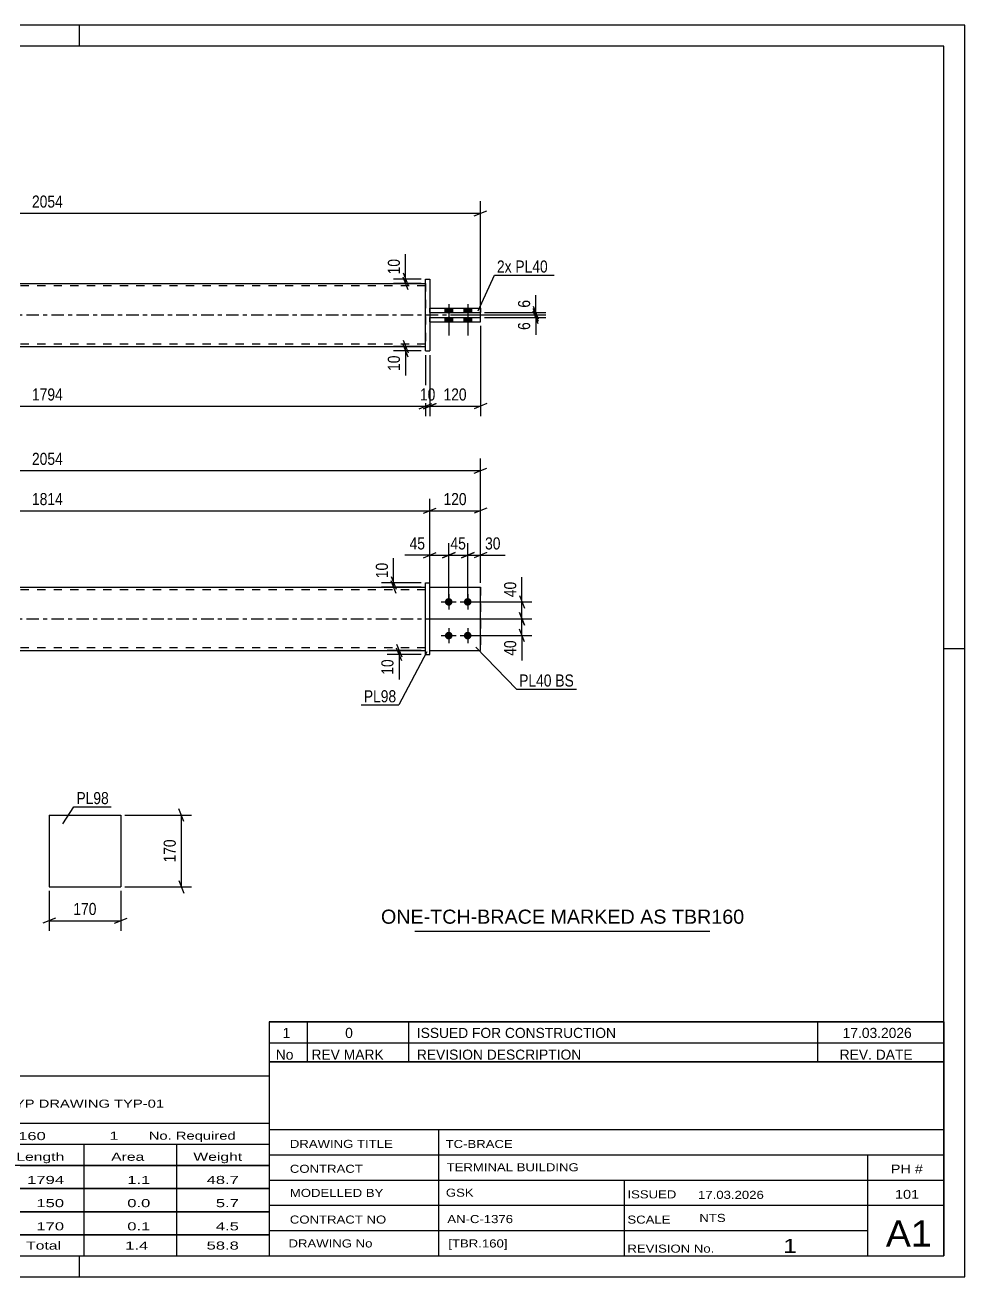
# Model space of a CAD drawing. Header units: millimetres. Extents: x 0 to 420, y 0 to 297.
# Drawn here: x 197.1 to 420, y 0 to 297 of the extents above; entities that cross this region are included whole.
import ezdxf

# ---------------------------------------------------------------- set-up
doc = ezdxf.new("R2010")
doc.units = ezdxf.units.MM
doc.linetypes.add('DXK_LINE_DOT2', pattern=[3.9198, 1.9599, -1.9599])
doc.linetypes.add('DXK_LINE_DOT3', pattern=[5.9187, 2.979, -0.9799, 0.9799, -0.9799])
doc.styles.add('Arial', font='arial.ttf', dxfattribs={"height": 0.2})
doc.styles.add('Arial Narrow', font='ARIALN.TTF', dxfattribs={"height": 0.2})

# ---------------------------------------------------------------- blocks, each defined once
blk = doc.blocks.new('Unknown-580581993-1163')
at = {"color": 5, "linetype": 'Continuous'}
for p, q in [((420, 297), (0, 297)), ((210, 292), (210, 297)), ((420, 0), (420, 297)), ((415, 292), (5, 292)), ((415, 5), (415, 292)), ((420, 149), (415, 149)), ((5, 5), (415, 5)), ((210, 0), (210, 5)), ((0, 0), (420, 0))]:
    blk.add_line(p, q, dxfattribs=at)
blk = doc.blocks.new('Part-580581993-1819 - 1792')
at = {"color": 2, "linetype": 'Continuous'}
for p, q in [((293.06, 163.65), (305.06, 163.65)), ((305.06, 163.65), (305.06, 163.65)), ((305.06, 148.65), (305.06, 163.65)), ((293.06, 148.65), (305.06, 148.65))]:
    blk.add_line(p, q, dxfattribs=at)
at = {"color": 7, "linetype": 'DXK_LINE_DOT2'}
for p, q in [((293.06, 163.65), (305.06, 163.65)), ((293.06, 148.65), (293.06, 163.65)), ((305.06, 163.65), (305.06, 163.65)), ((293.06, 148.65), (293.06, 148.65)), ((293.06, 148.65), (305.06, 148.65))]:
    blk.add_line(p, q, dxfattribs=at)
blk = doc.blocks.new('Part-580581993-1799 - 1792')
at = {"color": 2, "linetype": 'Continuous'}
for p, q in [((292.06, 164.65), (293.06, 164.65)), ((292.06, 147.65), (292.06, 164.65)), ((293.06, 147.65), (293.06, 164.65)), ((292.06, 147.65), (292.06, 147.65)), ((292.06, 147.65), (293.06, 147.65))]:
    blk.add_line(p, q, dxfattribs=at)
at = {"color": 7, "linetype": 'DXK_LINE_DOT2'}
for p, q in [((292.06, 164.65), (293.06, 164.65)), ((292.06, 147.65), (293.06, 147.65))]:
    blk.add_line(p, q, dxfattribs=at)
blk = doc.blocks.new('Part-580581993-1824 - 1792')
at = {"color": 2, "linetype": 'Continuous'}
for p, q in [((112.7, 163.65), (292.06, 163.65)), ((112.7, 148.65), (292.06, 148.65))]:
    blk.add_line(p, q, dxfattribs=at)
at = {"color": 7, "linetype": 'DXK_LINE_DOT2'}
for p, q in [((112.7, 148.65), (112.7, 163.65)), ((292.06, 148.65), (292.06, 163.65)), ((292.06, 163.05), (112.7, 163.05)), ((292.06, 149.25), (112.7, 149.25))]:
    blk.add_line(p, q, dxfattribs=at)
at = {"color": 7, "linetype": 'DXK_LINE_DOT3'}
blk.add_line((102.7, 156.15), (302.06, 156.15), dxfattribs=at)
blk = doc.blocks.new('Bolt-580581993-1830 - 1792')
at = {"linetype": 'Continuous'}
for points in [[(297.56, 161.05), (297.75, 161.03), (297.93, 160.97), (298.09, 160.88), (298.23, 160.75), (298.34, 160.6), (298.42, 160.43), (298.45, 160.24), (298.45, 160.05), (298.42, 159.87), (298.34, 159.7), (298.23, 159.55), (298.09, 159.42), (297.93, 159.33), (297.75, 159.27), (297.56, 159.25), (297.37, 159.27), (297.19, 159.33), (297.03, 159.42), (296.89, 159.55), (296.78, 159.7), (296.7, 159.87), (296.66, 160.05), (296.66, 160.24), (296.7, 160.43), (296.78, 160.6), (296.89, 160.75), (297.03, 160.88), (297.19, 160.97), (297.37, 161.03)], [(302.06, 161.05), (302.25, 161.03), (302.43, 160.97), (302.59, 160.88), (302.73, 160.75), (302.84, 160.6), (302.92, 160.43), (302.95, 160.24), (302.95, 160.05), (302.92, 159.87), (302.84, 159.7), (302.73, 159.55), (302.59, 159.42), (302.43, 159.33), (302.25, 159.27), (302.06, 159.25), (301.87, 159.27), (301.69, 159.33), (301.53, 159.42), (301.39, 159.55), (301.28, 159.7), (301.2, 159.87), (301.16, 160.05), (301.16, 160.24), (301.2, 160.43), (301.28, 160.6), (301.39, 160.75), (301.53, 160.88), (301.69, 160.97), (301.87, 161.03)], [(297.56, 153.05), (297.75, 153.03), (297.93, 152.97), (298.09, 152.88), (298.23, 152.75), (298.34, 152.6), (298.42, 152.43), (298.45, 152.24), (298.45, 152.05), (298.42, 151.87), (298.34, 151.7), (298.23, 151.55), (298.09, 151.42), (297.93, 151.33), (297.75, 151.27), (297.56, 151.25), (297.37, 151.27), (297.19, 151.33), (297.03, 151.42), (296.89, 151.55), (296.78, 151.7), (296.7, 151.87), (296.66, 152.05), (296.66, 152.24), (296.7, 152.43), (296.78, 152.6), (296.89, 152.75), (297.03, 152.88), (297.19, 152.97), (297.37, 153.03)], [(302.06, 153.05), (302.25, 153.03), (302.43, 152.97), (302.59, 152.88), (302.73, 152.75), (302.84, 152.6), (302.92, 152.43), (302.95, 152.24), (302.95, 152.05), (302.92, 151.87), (302.84, 151.7), (302.73, 151.55), (302.59, 151.42), (302.43, 151.33), (302.25, 151.27), (302.06, 151.25), (301.87, 151.27), (301.69, 151.33), (301.53, 151.42), (301.39, 151.55), (301.28, 151.7), (301.2, 151.87), (301.16, 152.05), (301.16, 152.24), (301.2, 152.43), (301.28, 152.6), (301.39, 152.75), (301.53, 152.88), (301.69, 152.97), (301.87, 153.03)]]:
    blk.add_hatch(color=1, dxfattribs=at).paths.add_polyline_path(points)
at = {"color": 1, "linetype": 'Continuous'}
for p, q in [((297.56, 161.95), (297.56, 158.35)), ((302.06, 161.95), (302.06, 158.35)), ((295.76, 160.15), (299.36, 160.15)), ((300.26, 160.15), (303.86, 160.15)), ((295.76, 152.15), (299.36, 152.15)), ((297.56, 153.95), (297.56, 150.35)), ((300.26, 152.15), (303.86, 152.15)), ((302.06, 153.95), (302.06, 150.35))]:
    blk.add_line(p, q, dxfattribs=at)
blk = doc.blocks.new('Part-580581993-1836 - 1792')
at = {"color": 7, "linetype": 'DXK_LINE_DOT2'}
for p, q in [((293.06, 163.65), (305.06, 163.65)), ((293.06, 148.65), (293.06, 163.65)), ((293.06, 163.65), (305.06, 163.65)), ((305.06, 163.65), (305.06, 163.65)), ((305.06, 163.65), (305.06, 148.65)), ((293.06, 148.65), (293.06, 148.65)), ((293.06, 148.65), (305.06, 148.65)), ((293.06, 148.65), (305.06, 148.65))]:
    blk.add_line(p, q, dxfattribs=at)
blk = doc.blocks.new('Part-580581993-2124 - 2115')
at = {"color": 2, "linetype": 'Continuous'}
for p, q in [((112.7, 235.72), (292.06, 235.72)), ((112.7, 220.72), (292.06, 220.72))]:
    blk.add_line(p, q, dxfattribs=at)
at = {"color": 7, "linetype": 'DXK_LINE_DOT2'}
for p, q in [((112.7, 220.72), (112.7, 235.72)), ((292.06, 235.12), (112.7, 235.12)), ((292.06, 235.72), (292.06, 220.72)), ((292.06, 221.32), (112.7, 221.32))]:
    blk.add_line(p, q, dxfattribs=at)
at = {"color": 7, "linetype": 'DXK_LINE_DOT3'}
blk.add_line((102.7, 228.22), (302.06, 228.22), dxfattribs=at)
blk = doc.blocks.new('Part-580581993-2125 - 2115')
at = {"color": 2, "linetype": 'Continuous'}
for p, q in [((292.06, 236.72), (292.06, 236.72)), ((292.06, 219.72), (292.06, 236.72)), ((292.06, 236.72), (293.06, 236.72)), ((293.06, 236.72), (293.06, 236.72)), ((293.06, 236.72), (293.06, 219.72)), ((292.06, 219.72), (293.06, 219.72)), ((292.06, 219.72), (292.06, 219.72)), ((293.06, 219.72), (293.06, 219.72))]:
    blk.add_line(p, q, dxfattribs=at)
at = {"color": 7, "linetype": 'DXK_LINE_DOT2'}
for p, q in [((292.06, 236.72), (292.06, 236.72)), ((292.06, 236.72), (293.06, 236.72)), ((292.06, 219.72), (293.06, 219.72))]:
    blk.add_line(p, q, dxfattribs=at)
blk = doc.blocks.new('Bolt-580581993-2119 - 2115')
at = {"linetype": 'Continuous'}
for points in [[(298.46, 229.82), (296.66, 229.82), (296.66, 228.82), (298.46, 228.82)], [(298.46, 229.82), (296.66, 229.82), (296.66, 228.82), (298.46, 228.82)], [(302.96, 229.82), (301.16, 229.82), (301.16, 228.82), (302.96, 228.82)], [(302.96, 229.82), (301.16, 229.82), (301.16, 228.82), (302.96, 228.82)], [(298.46, 227.62), (296.66, 227.62), (296.66, 226.62), (298.46, 226.62)], [(298.46, 227.62), (296.66, 227.62), (296.66, 226.62), (298.46, 226.62)], [(302.96, 227.62), (301.16, 227.62), (301.16, 226.62), (302.96, 226.62)], [(302.96, 227.62), (301.16, 227.62), (301.16, 226.62), (302.96, 226.62)]]:
    blk.add_hatch(color=1, dxfattribs=at).paths.add_polyline_path(points)
at = {"color": 1, "linetype": 'Continuous'}
for p, q in [((296.66, 229.82), (296.66, 228.82)), ((296.66, 229.82), (296.66, 228.82)), ((297.56, 230.82), (297.56, 223.32)), ((297.56, 230.82), (297.56, 223.32)), ((298.46, 229.82), (298.46, 228.82)), ((298.46, 229.82), (298.46, 228.82)), ((301.16, 229.82), (301.16, 228.82)), ((301.16, 229.82), (301.16, 228.82)), ((302.06, 230.82), (302.06, 223.32)), ((302.06, 230.82), (302.06, 223.32)), ((302.96, 229.82), (302.96, 228.82)), ((302.96, 229.82), (302.96, 228.82)), ((296.66, 227.62), (296.66, 226.62)), ((296.66, 227.62), (296.66, 226.62)), ((298.46, 227.62), (298.46, 226.62)), ((298.46, 227.62), (298.46, 226.62)), ((301.16, 227.62), (301.16, 226.62)), ((301.16, 227.62), (301.16, 226.62)), ((302.96, 227.62), (302.96, 226.62)), ((302.96, 227.62), (302.96, 226.62))]:
    blk.add_line(p, q, dxfattribs=at)
blk = doc.blocks.new('Part-580581993-2141 - 2115')
at = {"color": 2, "linetype": 'Continuous'}
for p, q in [((293.06, 229.82), (305.06, 229.82)), ((293.06, 228.82), (305.06, 228.82)), ((305.06, 229.82), (305.06, 228.82))]:
    blk.add_line(p, q, dxfattribs=at)
at = {"color": 7, "linetype": 'DXK_LINE_DOT2'}
for p, q in [((293.06, 228.82), (293.06, 229.82)), ((293.06, 229.82), (305.06, 229.82)), ((293.06, 228.82), (305.06, 228.82)), ((305.06, 229.82), (305.06, 229.82))]:
    blk.add_line(p, q, dxfattribs=at)
blk = doc.blocks.new('Part-580581993-2146 - 2115')
at = {"color": 2, "linetype": 'Continuous'}
for p, q in [((293.06, 227.62), (305.06, 227.62)), ((293.06, 226.62), (305.06, 226.62)), ((305.06, 226.62), (305.06, 227.62))]:
    blk.add_line(p, q, dxfattribs=at)
at = {"color": 7, "linetype": 'DXK_LINE_DOT2'}
for p, q in [((293.06, 226.62), (293.06, 227.62)), ((293.06, 227.62), (305.06, 227.62)), ((293.06, 226.62), (305.06, 226.62))]:
    blk.add_line(p, q, dxfattribs=at)
blk = doc.blocks.new('Part-580581993-1391 - 1375')
at = {"color": 2, "linetype": 'Continuous'}
for p, q in [((202.77, 109.57), (202.77, 92.57)), ((202.77, 109.57), (219.77, 109.57)), ((219.77, 109.57), (219.77, 92.57)), ((202.77, 92.57), (219.77, 92.57))]:
    blk.add_line(p, q, dxfattribs=at)
blk = doc.blocks.new('StraightDimension-580581993-1863 - 1792')
at = {"color": 7, "linetype": 'Continuous'}
for p, q in [((297.56, 161.15), (297.56, 174.09)), ((302.06, 161.15), (302.06, 174.09)), ((296.06, 170.64), (299.06, 171.84)), ((297.56, 171.24), (302.06, 171.24)), ((303.56, 171.84), (300.56, 170.64))]:
    blk.add_line(p, q, dxfattribs=at)
at = {"color": 0}
blk.add_wipeout([(302.24, 171.99), (302.24, 176.19), (297.38, 176.19), (297.38, 171.99)], dxfattribs=at)
at = {"color": 3, "style": 'Arial Narrow'}
blk.add_text('45', height=2.863, dxfattribs=at).set_placement((297.98, 172.59))
blk = doc.blocks.new('StraightDimension-580581993-1932 - 1792')
at = {"color": 7, "linetype": 'Continuous'}
for p, q in [((293.06, 164.65), (293.06, 184.61)), ((305.06, 164.65), (305.06, 184.61)), ((291.56, 181.16), (294.56, 182.36)), ((293.06, 181.76), (305.06, 181.76)), ((306.56, 182.36), (303.56, 181.16))]:
    blk.add_line(p, q, dxfattribs=at)
at = {"color": 0}
blk.add_wipeout([(302.4, 182.51), (302.4, 186.71), (295.72, 186.71), (295.72, 182.51)], dxfattribs=at)
at = {"color": 3, "style": 'Arial Narrow'}
blk.add_text('120', height=2.863, dxfattribs=at).set_placement((296.32, 183.11))
blk = doc.blocks.new('StraightDimension-580581993-1893 - 1792')
at = {"color": 7, "linetype": 'Continuous'}
for p, q in [((99.7, 164.65), (99.7, 194.15)), ((305.06, 164.65), (305.06, 194.15)), ((101.2, 191.9), (98.2, 190.7)), ((99.7, 191.3), (305.06, 191.3)), ((303.56, 190.7), (306.56, 191.9))]:
    blk.add_line(p, q, dxfattribs=at)
at = {"color": 0}
blk.add_wipeout([(206.64, 192.05), (206.64, 196.25), (198.12, 196.25), (198.12, 192.05)], dxfattribs=at)
at = {"color": 3, "style": 'Arial Narrow'}
blk.add_text('2054', height=2.863, dxfattribs=at).set_placement((198.72, 192.65))
blk = doc.blocks.new('StraightDimension-580581993-1847 - 1792')
at = {"color": 7, "linetype": 'Continuous'}
for p, q in [((302.06, 161.15), (302.06, 174.09)), ((305.06, 164.65), (305.06, 174.09)), ((300.56, 170.64), (303.56, 171.84)), ((302.06, 171.24), (305.06, 171.24)), ((306.56, 171.84), (303.56, 170.64))]:
    blk.add_line(p, q, dxfattribs=at)
at = {"color": 0}
blk.add_wipeout([(310.44, 171.99), (310.44, 176.19), (305.58, 176.19), (305.58, 171.99)], dxfattribs=at)
at = {"color": 7, "linetype": 'Continuous'}
blk.add_line((305.06, 171.24), (310.97, 171.24), dxfattribs=at)
blk.add_line((305.06, 171.24), (310.97, 171.24), dxfattribs=at)
at = {"color": 3, "style": 'Arial Narrow'}
blk.add_text('30', height=2.863, dxfattribs=at).set_placement((306.18, 172.59))
blk = doc.blocks.new('StraightDimension-580581993-1876 - 1792')
at = {"color": 7, "linetype": 'Continuous'}
for p, q in [((293.06, 164.65), (293.06, 174.09)), ((297.56, 161.15), (297.56, 174.09)), ((291.56, 170.64), (294.56, 171.84)), ((293.06, 171.24), (297.56, 171.24)), ((299.06, 171.84), (296.06, 170.64))]:
    blk.add_line(p, q, dxfattribs=at)
at = {"color": 0}
blk.add_wipeout([(292.53, 171.99), (292.53, 176.19), (287.68, 176.19), (287.68, 171.99)], dxfattribs=at)
at = {"color": 7, "linetype": 'Continuous'}
blk.add_line((293.06, 171.24), (287.15, 171.24), dxfattribs=at)
blk.add_line((293.06, 171.24), (287.15, 171.24), dxfattribs=at)
at = {"color": 3, "style": 'Arial Narrow'}
blk.add_text('45', height=2.863, dxfattribs=at).set_placement((288.28, 172.59))
blk = doc.blocks.new('StraightDimension-580581993-2076 - 1792')
at = {"color": 7, "linetype": 'Continuous'}
for p, q in [((291.06, 148.65), (282.95, 148.65)), ((285.2, 150.15), (286.4, 147.15)), ((286.4, 146.15), (285.2, 149.15)), ((285.8, 147.65), (285.8, 148.65)), ((291.06, 147.65), (282.95, 147.65))]:
    blk.add_line(p, q, dxfattribs=at)
at = {"color": 0}
blk.add_wipeout([(285.05, 147.12), (280.85, 147.12), (280.85, 142.27), (285.05, 142.27)], dxfattribs=at)
at = {"color": 7, "linetype": 'Continuous'}
blk.add_line((285.8, 147.65), (285.8, 141.74), dxfattribs=at)
blk.add_line((285.8, 147.65), (285.8, 141.74), dxfattribs=at)
at = {"color": 3, "style": 'Arial Narrow'}
blk.add_text('10', height=2.863, rotation=90.0002, dxfattribs=at).set_placement((284.45, 142.87))
blk = doc.blocks.new('StraightDimension-580581993-1913 - 1792')
at = {"color": 7, "linetype": 'Continuous'}
for p, q in [((314.31, 161.65), (315.51, 158.65)), ((303.06, 160.15), (317.31, 160.15)), ((315.51, 154.65), (314.31, 157.65)), ((314.91, 156.15), (314.91, 160.15)), ((294.06, 156.15), (317.31, 156.15))]:
    blk.add_line(p, q, dxfattribs=at)
at = {"color": 0}
blk.add_wipeout([(314.16, 165.53), (309.96, 165.53), (309.96, 160.67), (314.16, 160.67)], dxfattribs=at)
at = {"color": 7, "linetype": 'Continuous'}
blk.add_line((314.91, 160.15), (314.91, 166.05), dxfattribs=at)
blk.add_line((314.91, 160.15), (314.91, 166.05), dxfattribs=at)
at = {"color": 3, "style": 'Arial Narrow'}
blk.add_text('40', height=2.863, rotation=90.0002, dxfattribs=at).set_placement((313.56, 161.27))
blk = doc.blocks.new('StraightDimension-580581993-3103 - 1792')
at = {"color": 7, "linetype": 'Continuous'}
for p, q in [((291.06, 164.65), (281.64, 164.65)), ((291.06, 163.65), (281.64, 163.65)), ((283.89, 166.15), (285.09, 163.15)), ((285.09, 162.15), (283.89, 165.15)), ((284.49, 163.65), (284.49, 164.65))]:
    blk.add_line(p, q, dxfattribs=at)
at = {"color": 0}
blk.add_wipeout([(283.74, 170.03), (279.54, 170.03), (279.54, 165.17), (283.74, 165.17)], dxfattribs=at)
at = {"color": 7, "linetype": 'Continuous'}
blk.add_line((284.49, 164.65), (284.49, 170.55), dxfattribs=at)
blk.add_line((284.49, 164.65), (284.49, 170.55), dxfattribs=at)
at = {"color": 3, "style": 'Arial Narrow'}
blk.add_text('10', height=2.863, rotation=90.0002, dxfattribs=at).set_placement((283.14, 165.77))
blk = doc.blocks.new('StraightDimension-580581993-1922 - 1792')
at = {"color": 7, "linetype": 'Continuous'}
for p, q in [((314.31, 157.65), (315.51, 154.65)), ((294.06, 156.15), (317.31, 156.15)), ((314.91, 152.15), (314.91, 156.15)), ((303.06, 152.15), (317.31, 152.15)), ((315.51, 150.65), (314.31, 153.65))]:
    blk.add_line(p, q, dxfattribs=at)
at = {"color": 0}
blk.add_wipeout([(314.16, 151.62), (309.96, 151.62), (309.96, 146.77), (314.16, 146.77)], dxfattribs=at)
at = {"color": 7, "linetype": 'Continuous'}
blk.add_line((314.91, 152.15), (314.91, 146.24), dxfattribs=at)
blk.add_line((314.91, 152.15), (314.91, 146.24), dxfattribs=at)
at = {"color": 3, "style": 'Arial Narrow'}
blk.add_text('40', height=2.863, rotation=90.0002, dxfattribs=at).set_placement((313.56, 147.37))
blk = doc.blocks.new('StraightDimension-580581993-1951 - 1792')
at = {"color": 7, "linetype": 'Continuous'}
for p, q in [((111.7, 157.15), (111.7, 184.61)), ((293.06, 164.65), (293.06, 184.61)), ((113.2, 182.36), (110.2, 181.16)), ((111.7, 181.76), (293.06, 181.76)), ((291.56, 181.16), (294.56, 182.36))]:
    blk.add_line(p, q, dxfattribs=at)
at = {"color": 0}
blk.add_wipeout([(206.64, 182.51), (206.64, 186.71), (198.12, 186.71), (198.12, 182.51)], dxfattribs=at)
at = {"color": 3, "style": 'Arial Narrow'}
blk.add_text('1814', height=2.863, dxfattribs=at).set_placement((198.72, 183.11))
blk = doc.blocks.new('StraightDimension-580581993-2182 - 2115')
at = {"color": 7, "linetype": 'Continuous'}
for p, q in [((112.7, 218.72), (112.7, 204.18)), ((292.06, 218.72), (292.06, 204.18)), ((114.2, 207.18), (111.2, 205.98)), ((112.7, 206.58), (292.06, 206.58)), ((290.56, 205.98), (293.56, 207.18))]:
    blk.add_line(p, q, dxfattribs=at)
at = {"color": 0}
blk.add_wipeout([(206.64, 207.33), (206.64, 211.53), (198.12, 211.53), (198.12, 207.33)], dxfattribs=at)
at = {"color": 3, "style": 'Arial Narrow'}
blk.add_text('1794', height=2.863, dxfattribs=at).set_placement((198.72, 207.93))
blk = doc.blocks.new('StraightDimension-580581993-2250 - 2115')
at = {"color": 7, "linetype": 'Continuous'}
for p, q in [((317.61, 229.72), (318.81, 226.72)), ((318.81, 226.12), (317.61, 229.12)), ((300.81, 228.22), (320.61, 228.22)), ((306.06, 227.62), (320.61, 227.62)), ((318.21, 227.62), (318.21, 228.22))]:
    blk.add_line(p, q, dxfattribs=at)
at = {"color": 0}
blk.add_wipeout([(317.46, 227.1), (313.26, 227.1), (313.26, 224.07), (317.46, 224.07)], dxfattribs=at)
at = {"color": 7, "linetype": 'Continuous'}
blk.add_line((318.21, 227.62), (318.21, 223.54), dxfattribs=at)
blk.add_line((318.21, 227.62), (318.21, 223.54), dxfattribs=at)
at = {"color": 3, "style": 'Arial Narrow'}
blk.add_text('6', height=2.86, rotation=90.0002, dxfattribs=at).set_placement((316.86, 224.67))
blk = doc.blocks.new('StraightDimension-580581993-2171 - 2115')
at = {"color": 7, "linetype": 'Continuous'}
for p, q in [((101.2, 252.94), (98.2, 251.74)), ((99.7, 227.62), (99.7, 255.19)), ((303.56, 251.74), (306.56, 252.94)), ((305.06, 227.62), (305.06, 255.19)), ((99.7, 252.34), (305.06, 252.34))]:
    blk.add_line(p, q, dxfattribs=at)
at = {"color": 0}
blk.add_wipeout([(206.64, 253.09), (206.64, 257.29), (198.12, 257.29), (198.12, 253.09)], dxfattribs=at)
at = {"color": 3, "style": 'Arial Narrow'}
blk.add_text('2054', height=2.863, dxfattribs=at).set_placement((198.72, 253.69))
blk = doc.blocks.new('StraightDimension-580581993-2209 - 2115')
at = {"color": 7, "linetype": 'Continuous'}
for p, q in [((292.06, 218.72), (292.06, 204.18)), ((293.06, 218.72), (293.06, 204.18)), ((290.56, 205.98), (293.56, 207.18)), ((294.56, 207.18), (291.56, 205.98)), ((292.06, 206.58), (293.06, 206.58))]:
    blk.add_line(p, q, dxfattribs=at)
at = {"color": 0}
blk.add_wipeout([(294.99, 207.33), (294.99, 211.53), (290.13, 211.53), (290.13, 207.33)], dxfattribs=at)
at = {"color": 3, "style": 'Arial Narrow'}
blk.add_text('10', height=2.863, dxfattribs=at).set_placement((290.73, 207.93))
blk = doc.blocks.new('StraightDimension-580581993-2218 - 2115')
at = {"color": 7, "linetype": 'Continuous'}
for p, q in [((305.06, 225.62), (305.06, 204.18)), ((293.06, 218.72), (293.06, 204.18)), ((291.56, 205.98), (294.56, 207.18)), ((293.06, 206.58), (305.06, 206.58)), ((306.56, 207.18), (303.56, 205.98))]:
    blk.add_line(p, q, dxfattribs=at)
at = {"color": 0}
blk.add_wipeout([(302.4, 207.33), (302.4, 211.53), (295.72, 211.53), (295.72, 207.33)], dxfattribs=at)
at = {"color": 3, "style": 'Arial Narrow'}
blk.add_text('120', height=2.863, dxfattribs=at).set_placement((296.32, 207.93))
blk = doc.blocks.new('StraightDimension-580581993-2229 - 2115')
at = {"color": 7, "linetype": 'Continuous'}
for p, q in [((291.06, 220.72), (284.48, 220.72)), ((286.73, 222.22), (287.93, 219.22)), ((287.93, 218.22), (286.73, 221.22)), ((287.33, 219.72), (287.33, 220.72)), ((291.06, 219.72), (284.48, 219.72))]:
    blk.add_line(p, q, dxfattribs=at)
at = {"color": 0}
blk.add_wipeout([(286.58, 219.2), (282.38, 219.2), (282.38, 214.34), (286.58, 214.34)], dxfattribs=at)
at = {"color": 7, "linetype": 'Continuous'}
blk.add_line((287.33, 219.72), (287.33, 213.82), dxfattribs=at)
blk.add_line((287.33, 219.72), (287.33, 213.82), dxfattribs=at)
at = {"color": 3, "style": 'Arial Narrow'}
blk.add_text('10', height=2.863, rotation=90.0002, dxfattribs=at).set_placement((285.98, 214.94))
blk = doc.blocks.new('StraightDimension-580581993-2259 - 2115')
at = {"color": 7, "linetype": 'Continuous'}
for p, q in [((306.06, 228.82), (320.61, 228.82)), ((317.61, 230.32), (318.81, 227.32)), ((318.81, 226.72), (317.61, 229.72)), ((318.21, 228.22), (318.21, 228.82)), ((300.81, 228.22), (320.61, 228.22))]:
    blk.add_line(p, q, dxfattribs=at)
at = {"color": 0}
blk.add_wipeout([(317.46, 232.38), (313.26, 232.38), (313.26, 229.35), (317.46, 229.35)], dxfattribs=at)
at = {"color": 7, "linetype": 'Continuous'}
blk.add_line((318.21, 228.82), (318.21, 232.9), dxfattribs=at)
blk.add_line((318.21, 228.82), (318.21, 232.9), dxfattribs=at)
at = {"color": 3, "style": 'Arial Narrow'}
blk.add_text('6', height=2.86, rotation=90.0002, dxfattribs=at).set_placement((316.86, 229.95))
blk = doc.blocks.new('StraightDimension-580581993-2268 - 2115')
at = {"color": 7, "linetype": 'Continuous'}
for p, q in [((286.73, 238.22), (287.93, 235.22)), ((291.06, 236.72), (284.48, 236.72)), ((291.06, 235.72), (284.48, 235.72)), ((287.93, 234.22), (286.73, 237.22)), ((287.33, 235.72), (287.33, 236.72))]:
    blk.add_line(p, q, dxfattribs=at)
at = {"color": 0}
blk.add_wipeout([(286.58, 242.1), (282.38, 242.1), (282.38, 237.25), (286.58, 237.25)], dxfattribs=at)
at = {"color": 7, "linetype": 'Continuous'}
blk.add_line((287.33, 236.72), (287.33, 242.63), dxfattribs=at)
blk.add_line((287.33, 236.72), (287.33, 242.63), dxfattribs=at)
at = {"color": 3, "style": 'Arial Narrow'}
blk.add_text('10', height=2.863, rotation=90.0002, dxfattribs=at).set_placement((285.98, 237.85))
blk = doc.blocks.new('StraightDimension-580581993-1403 - 1375')
at = {"color": 7, "linetype": 'Continuous'}
for p, q in [((202.77, 91.57), (202.77, 82.12)), ((219.77, 91.57), (219.77, 82.12)), ((204.27, 85.12), (201.27, 83.92)), ((202.77, 84.52), (219.77, 84.52)), ((218.27, 83.92), (221.27, 85.12))]:
    blk.add_line(p, q, dxfattribs=at)
at = {"color": 0}
blk.add_wipeout([(214.61, 85.27), (214.61, 89.47), (207.93, 89.47), (207.93, 85.27)], dxfattribs=at)
at = {"color": 3, "style": 'Arial Narrow'}
blk.add_text('170', height=2.863, dxfattribs=at).set_placement((208.53, 85.87))
blk = doc.blocks.new('StraightDimension-580581993-1393 - 1375')
at = {"color": 7, "linetype": 'Continuous'}
for p, q in [((234.76, 108.07), (233.56, 111.07)), ((220.77, 109.57), (236.56, 109.57)), ((234.16, 92.57), (234.16, 109.57)), ((220.77, 92.57), (236.56, 92.57)), ((233.56, 94.07), (234.76, 91.07))]:
    blk.add_line(p, q, dxfattribs=at)
at = {"color": 0}
blk.add_wipeout([(233.41, 104.41), (229.21, 104.41), (229.21, 97.73), (233.41, 97.73)], dxfattribs=at)
at = {"color": 3, "style": 'Arial Narrow'}
blk.add_text('170', height=2.863, rotation=90.0002, dxfattribs=at).set_placement((232.81, 98.33))
blk = doc.blocks.new('Unknown-580581993-3736')
at = {"color": 7, "linetype": 'Continuous'}
for p, q in [((255, 51.05), (255, 5)), ((255, 51.05), (415, 51.05)), ((415, 51), (415, 5)), ((255, 35), (415, 35)), ((295.14, 35), (295.14, 5)), ((255, 29), (415, 29)), ((397, 5.05), (397, 29.05)), ((255, 23), (415, 23)), ((339.14, 23), (339.14, 5)), ((255, 17), (415, 17)), ((255, 11), (397, 11)), ((255, 5), (415, 5))]:
    blk.add_line(p, q, dxfattribs=at)
at = {"color": 7, "style": 'Arial Narrow'}
for s, height, width, p in [('DRAWING TITLE', 1.9089, 1.425378, (259.88, 30.61)), ('TC-BRACE', 1.909, 1.425378, (296.81, 30.59)), ('TERMINAL BUILDING', 1.9089, 1.425378, (297.06, 25.07)), ('CONTRACT', 1.909, 1.425378, (259.88, 24.71)), ('MODELLED BY', 1.9089, 1.425378, (259.88, 18.98)), ('GSK', 1.909, 1.425378, (296.88, 19.04)), ('ISSUED', 1.909, 1.425378, (339.94, 18.64)), ('17.03.2026', 1.909, 1.425378, (356.69, 18.52)), ('CONTRACT NO', 1.9089, 1.425378, (259.88, 12.66)), ('AN-C-1376', 1.909, 1.425378, (297.23, 12.78)), ('SCALE', 1.909, 1.425378, (339.94, 12.65)), ('A1', 6.204, 1.25, (401.24, 7.2)), ('DRAWING No', 1.909, 1.425378, (259.56, 7)), ('[TBR.160]', 1.909, 1.425378, (297.46, 6.99)), ('1', 3.34, 1.5, (376.91, 5.68)), ('REVISION No.', 1.9089, 1.425378, (339.94, 5.77))]:
    blk.add_text(s, height=height, dxfattribs=dict(at, width=width)).set_placement(p)
at = {"color": 7, "linetype": 'Continuous', "style": 'Arial Narrow'}
for s, height, width, p in [('PH #', 2.1, 1.42538, (402.4, 24.55)), ('101', 2.1, 1.42538, (403.41, 18.55)), ('NTS', 1.909, 1.425378, (357, 13.05))]:
    blk.add_text(s, height=height, dxfattribs=dict(at, width=width)).set_placement(p)
blk = doc.blocks.new('Unknown-580581993-3737')
at = {"color": 7, "linetype": 'Continuous'}
for p, q in [((255, 60.55), (415, 60.55)), ((415, 60.55), (255, 60.55)), ((255, 60.55), (255, 55.55)), ((264, 60.55), (264, 55.55)), ((288, 60.55), (288, 55.55)), ((385, 60.55), (385, 55.55)), ((415, 60.55), (415, 55.55)), ((255, 55.55), (415, 55.55)), ((255, 55.55), (255, 51.05)), ((255, 55.55), (415, 55.55)), ((264, 55.55), (264, 51.05)), ((288, 55.55), (288, 51.05)), ((385, 55.55), (385, 51.05)), ((415, 55.55), (415, 51.05)), ((415, 51.05), (255, 51.05))]:
    blk.add_line(p, q, dxfattribs=at)
at = {"color": 7, "linetype": 'Continuous', "style": 'Arial Narrow'}
for s, height, width, p in [('1', 2.39, 1.196471, (258.16, 56.7)), ('0', 2.39, 1.196471, (273, 56.7)), ('ISSUED FOR CONSTRUCTION', 2.3861, 1.196471, (290, 56.7)), ('17.03.2026', 2.386, 1.196471, (391, 56.7)), ('No', 2.386, 1.2, (256.54, 51.55)), ('REV MARK', 2.386, 1.2, (265, 51.55)), ('REVISION DESCRIPTION', 2.3861, 1.2, (290, 51.55)), ('REV. DATE', 2.386, 1.2, (390.28, 51.55))]:
    blk.add_text(s, height=height, dxfattribs=dict(at, width=width)).set_placement(p)
blk = doc.blocks.new('Unknown-580581993-3738')
at = {"color": 7, "linetype": 'Continuous'}
for p, q in [((95, 47.75), (255, 47.75)), ((95, 36.5), (95, 47.75)), ((255, 47.75), (255, 36.5)), ((95, 36.5), (255, 36.5)), ((95, 36.5), (95, 31.5)), ((255, 36.5), (255, 31.5)), ((95, 31.5), (255, 31.5)), ((95, 31.5), (95, 26.5)), ((119, 31.5), (119, 26.5)), ((154.5, 31.5), (154.5, 26.5)), ((180.5, 31.5), (180.5, 26.5)), ((193.5, 31.5), (193.5, 26.5)), ((211, 31.5), (211, 26.5)), ((233, 31.5), (233, 26.5)), ((255, 31.5), (255, 26.5)), ((95, 26.5), (255, 26.5)), ((95, 26.45), (95, 21.05)), ((95, 26.45), (255, 26.45)), ((119, 26.5), (119, 21)), ((154.5, 26.5), (154.5, 21)), ((180.5, 26.5), (180.5, 21)), ((193.5, 26.5), (193.5, 21)), ((211, 26.5), (211, 21)), ((233, 26.5), (233, 21)), ((255, 26.45), (255, 21.05)), ((95, 21.05), (255, 21.05)), ((95, 20.95), (95, 15.55)), ((95, 20.95), (255, 20.95)), ((119, 21), (119, 15.5)), ((154.5, 21), (154.5, 15.5)), ((180.5, 21), (180.5, 15.5)), ((193.5, 21), (193.5, 15.5)), ((211, 21), (211, 15.5)), ((233, 21), (233, 15.5)), ((255, 20.95), (255, 15.55)), ((95, 15.55), (255, 15.55)), ((95, 15.45), (95, 10.05)), ((95, 15.45), (255, 15.45)), ((119, 15.5), (119, 10)), ((154.5, 15.5), (154.5, 10)), ((180.5, 15.5), (180.5, 10)), ((193.5, 15.5), (193.5, 10)), ((211, 15.5), (211, 10)), ((233, 15.5), (233, 10)), ((255, 15.45), (255, 10.05)), ((95, 10.05), (255, 10.05)), ((95, 10), (255, 10)), ((95, 10), (95, 5)), ((211, 10), (211, 5)), ((233, 10), (233, 5)), ((255, 10), (255, 5)), ((95, 5), (255, 5))]:
    blk.add_line(p, q, dxfattribs=at)
at = {"color": 7, "style": 'Arial Narrow'}
for s, height, width, p in [('GENERAL NOTES & WELD DETAILS :', 2.8633, 1.4, (96.15, 40.06)), ('REFER TYP DRAWING TYP-01', 1.9089, 1.6, (179.7, 40.16)), ("MATERIAL LIST FOR ASSEMBLY MK'D", 1.9089, 1.6, (96.15, 32.56)), ('TBR160', 1.909, 1.794707, (187.59, 32.47)), ('1', 1.91, 1.794707, (217.08, 32.56)), ('No. Required', 1.9089, 1.6, (226.41, 32.56)), ('Mark', 1.909, 1.7, (96.34, 27.5)), ('Profile', 1.909, 1.7, (129.41, 27.5)), ('Material', 1.909, 1.7, (159.54, 27.56)), ('No.', 1.909, 1.7, (184.5, 27.56)), ('Length', 1.909, 1.7, (195, 27.56)), ('Area', 1.909, 1.7, (217.5, 27.56)), ('Weight', 1.909, 1.7, (237, 27.56))]:
    blk.add_text(s, height=height, dxfattribs=dict(at, width=width)).set_placement(p)
at = {"color": 7, "linetype": 'Continuous', "style": 'Arial Narrow'}
for s, height, width, p in [('TBR160', 1.909, 1.794707, (96.5, 22.06)), ('SHS150*6', 1.909, 1.794707, (121, 22.06)), ('E350', 1.909, 1.794707, (160.74, 22.06)), ('1', 1.91, 1.794707, (184.86, 22.06)), ('1794', 1.909, 1.794707, (197.58, 22.06)), ('1.1', 1.909, 1.794707, (221.32, 22.06)), ('48.7', 1.909, 1.794707, (240.14, 22.06)), ('PL40', 1.909, 1.794707, (96.5, 16.56)), ('PL10*120', 1.909, 1.794707, (121, 16.56)), ('E350', 1.909, 1.794707, (160.74, 16.56)), ('4', 1.91, 1.794707, (184.86, 16.56)), ('150', 1.909, 1.794707, (199.77, 16.56)), ('0.0', 1.909, 1.794707, (221.32, 16.56)), ('5.7', 1.909, 1.794707, (242.33, 16.56)), ('PL98', 1.909, 1.794707, (96.5, 11.06)), ('PL10*170', 1.909, 1.794707, (121, 11.06)), ('E350', 1.909, 1.794707, (160.74, 11.06)), ('2', 1.91, 1.794707, (184.86, 11.06)), ('170', 1.909, 1.794707, (199.77, 11.06)), ('0.1', 1.909, 1.794707, (221.32, 11.06)), ('4.5', 1.909, 1.794707, (242.33, 11.06)), ('Total', 1.909, 1.7, (197.33, 6.5)), ('1.4', 1.909, 1.794707, (220.83, 6.5)), ('58.8', 1.909, 1.794707, (240.14, 6.5))]:
    blk.add_text(s, height=height, dxfattribs=dict(at, width=width)).set_placement(p)
blk = doc.blocks.new('Unknown-580581993-3739')
at = {"color": 7, "linetype": 'Continuous'}
blk.add_line((289.5, 82.05), (359.5, 82.05), dxfattribs=at)
at = {"color": 7, "style": 'Arial'}
blk.add_text('ONE-TCH-BRACE MARKED AS TBR160', height=3.3428, dxfattribs=at).set_placement((281.49, 83.8))
blk = doc.blocks.new('Mark-580581993-1795 - 1792')
at = {"color": 0}
blk.add_wipeout([(285.11, 136.33), (285.11, 139.33), (277.43, 139.33), (277.43, 136.33)], dxfattribs=at)
blk.add_wipeout([(285.11, 136.33), (285.11, 139.33), (277.43, 139.33), (277.43, 136.33)], dxfattribs=at)
at = {"color": 30, "linetype": 'Continuous'}
for p in [(292.37, 148.34), (276.83, 135.73)]:
    blk.add_line(p, (285.71, 135.73), dxfattribs=at)
at = {"color": 3, "style": 'Arial Narrow'}
blk.add_text('PL98', height=2.863, dxfattribs=at).set_placement((277.43, 136.33))
blk = doc.blocks.new('MarkSet-580581993-2100 - 1792')
at = {"color": 0}
blk.add_wipeout([(321.95, 140.07), (321.95, 143.07), (314.27, 143.07), (314.27, 140.07)], dxfattribs=at)
blk.add_wipeout([(321.95, 140.07), (321.95, 143.07), (314.27, 143.07), (314.27, 140.07)], dxfattribs=at)
at = {"color": 30, "linetype": 'Continuous'}
blk.add_line((303.99, 149.44), (313.67, 139.47), dxfattribs=at)
at = {"color": 0}
blk.add_wipeout([(327.23, 140.07), (327.23, 143.07), (322.85, 143.07), (322.85, 140.07)], dxfattribs=at)
blk.add_wipeout([(327.23, 140.07), (327.23, 143.07), (322.85, 143.07), (322.85, 140.07)], dxfattribs=at)
at = {"color": 30, "linetype": 'Continuous'}
blk.add_line((313.67, 139.47), (327.83, 139.47), dxfattribs=at)
at = {"color": 3, "style": 'Arial Narrow'}
for s, p in [('PL40', (314.27, 140.07)), ('BS', (322.85, 140.07))]:
    blk.add_text(s, height=2.863, dxfattribs=at).set_placement(p)
blk = doc.blocks.new('MarkSet-580581993-2321 - 2115')
at = {"color": 0}
blk.add_wipeout([(312.47, 238.28), (312.47, 241.28), (309, 241.28), (309, 238.28)], dxfattribs=at)
blk.add_wipeout([(312.47, 238.28), (312.47, 241.28), (309, 241.28), (309, 238.28)], dxfattribs=at)
at = {"color": 30, "linetype": 'Continuous'}
blk.add_line((304.58, 229.22), (308.4, 237.68), dxfattribs=at)
at = {"color": 0}
blk.add_wipeout([(321.05, 238.28), (321.05, 241.28), (313.37, 241.28), (313.37, 238.28)], dxfattribs=at)
blk.add_wipeout([(321.05, 238.28), (321.05, 241.28), (313.37, 241.28), (313.37, 238.28)], dxfattribs=at)
at = {"color": 30, "linetype": 'Continuous'}
blk.add_line((308.4, 237.68), (322.55, 237.68), dxfattribs=at)
at = {"color": 3, "style": 'Arial Narrow'}
for s, p in [('2x', (309, 238.28)), ('PL40', (313.37, 238.28))]:
    blk.add_text(s, height=2.863, dxfattribs=at).set_placement(p)
blk = doc.blocks.new('Mark-580581993-1387 - 1375')
at = {"color": 0}
blk.add_wipeout([(216.93, 112.17), (216.93, 115.17), (209.26, 115.17), (209.26, 112.17)], dxfattribs=at)
blk.add_wipeout([(216.93, 112.17), (216.93, 115.17), (209.26, 115.17), (209.26, 112.17)], dxfattribs=at)
at = {"color": 30, "linetype": 'Continuous'}
for p, q in [((206.02, 107.47), (208.66, 111.57)), ((208.66, 111.57), (217.53, 111.57))]:
    blk.add_line(p, q, dxfattribs=at)
at = {"color": 3, "style": 'Arial Narrow'}
blk.add_text('PL98', height=2.863, dxfattribs=at).set_placement((209.26, 112.17))

msp = doc.modelspace()

# ---------------------------------------------------------------- block references
for name in ['Unknown-580581993-1163', 'Part-580581993-2124 - 2115', 'Part-580581993-2125 - 2115', 'Part-580581993-2141 - 2115', 'Bolt-580581993-2119 - 2115', 'Part-580581993-2146 - 2115', 'Part-580581993-1824 - 1792', 'Part-580581993-1799 - 1792', 'Part-580581993-1819 - 1792', 'Part-580581993-1836 - 1792', 'Bolt-580581993-1830 - 1792', 'Part-580581993-1391 - 1375', 'Unknown-580581993-3739', 'Unknown-580581993-3737', 'Unknown-580581993-3736', 'Unknown-580581993-3738']:
    msp.add_blockref(name, (0, 0))

# ---------------------------------------------------------------- next in the draw order: block references
for name in ['StraightDimension-580581993-2250 - 2115', 'StraightDimension-580581993-2182 - 2115', 'StraightDimension-580581993-1863 - 1792', 'StraightDimension-580581993-2076 - 1792', 'Mark-580581993-1387 - 1375', 'StraightDimension-580581993-1403 - 1375']:
    msp.add_blockref(name, (0, 0))

# ---------------------------------------------------------------- next in the draw order: block references
for name in ['StraightDimension-580581993-2171 - 2115', 'StraightDimension-580581993-2209 - 2115', 'StraightDimension-580581993-1932 - 1792', 'Mark-580581993-1795 - 1792', 'StraightDimension-580581993-1393 - 1375']:
    msp.add_blockref(name, (0, 0))

# ---------------------------------------------------------------- next in the draw order: block references
for name in ['StraightDimension-580581993-2268 - 2115', 'StraightDimension-580581993-2218 - 2115', 'StraightDimension-580581993-1893 - 1792']:
    msp.add_blockref(name, (0, 0))

# ---------------------------------------------------------------- next in the draw order: block references
for name in ['StraightDimension-580581993-2259 - 2115', 'StraightDimension-580581993-2229 - 2115', 'StraightDimension-580581993-1876 - 1792', 'StraightDimension-580581993-1847 - 1792']:
    msp.add_blockref(name, (0, 0))

# ---------------------------------------------------------------- next in the draw order: block references
for name in ['MarkSet-580581993-2321 - 2115', 'StraightDimension-580581993-3103 - 1792', 'StraightDimension-580581993-1913 - 1792']:
    msp.add_blockref(name, (0, 0))

# ---------------------------------------------------------------- next in the draw order: block references
msp.add_blockref('StraightDimension-580581993-1922 - 1792', (0, 0))

# ---------------------------------------------------------------- next in the draw order: block references
for name in ['StraightDimension-580581993-1951 - 1792', 'MarkSet-580581993-2100 - 1792']:
    msp.add_blockref(name, (0, 0))

doc.saveas('drawing.dxf')
